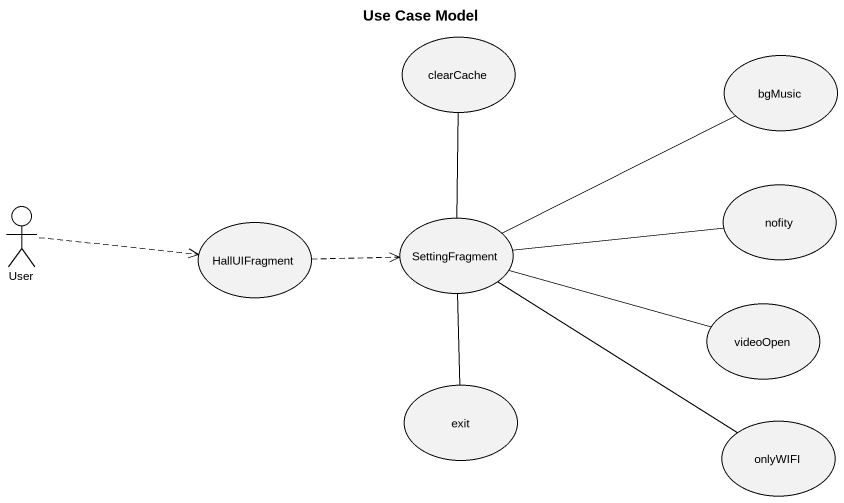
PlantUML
@startuml
title Use Case Model
usecase clearCache
usecase bgMusic
usecase nofity
actor User
usecase HallUIFragment
usecase SettingFragment
usecase videoOpen
usecase exit
usecase onlyWIFI
clearCache -- SettingFragment
User .right.> HallUIFragment
HallUIFragment .right.> SettingFragment
SettingFragment -right- bgMusic
SettingFragment -right- nofity
SettingFragment -right- videoOpen
SettingFragment -- onlyWIFI
exit -up- SettingFragment
@enduml
